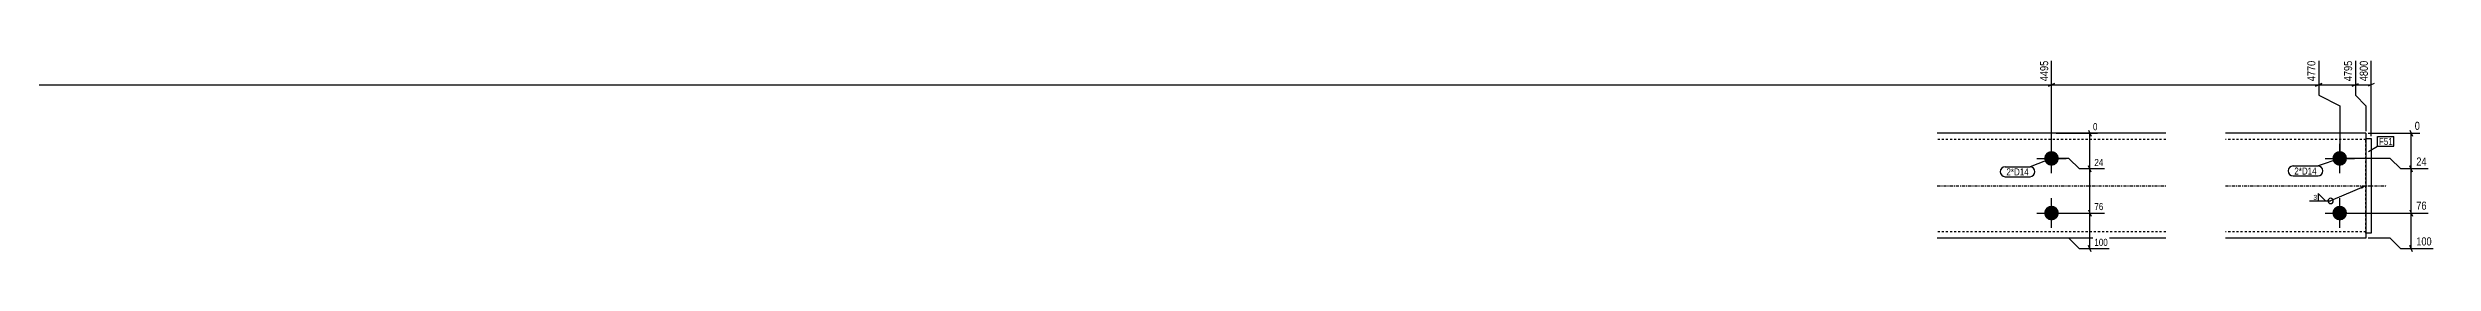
# Model space of a CAD drawing. Header units: millimetres. Extents: x 5 to 25799, y 5 to 1550.
# Drawn here: x 2644 to 4920, y 5 to 188 of the extents above; entities that cross this region are included whole.
import ezdxf

# ---------------------------------------------------------------- set-up
doc = ezdxf.new("R2010")
doc.units = ezdxf.units.MM
doc.linetypes.add('DXK_LINE_DOT2', pattern=[3.9198, 1.9599, -1.9599])
doc.linetypes.add('DXK_LINE_DOT3', pattern=[5.9187, 2.979, -0.9799, 0.9799, -0.9799])
for name, color, linetype in [('MÅLSÆTNING', 7, 'Continuous'), ('STÅL', 7, 'Continuous'), ('TEKST', 7, 'Continuous')]:
    doc.layers.add(name, color=color, linetype=linetype)
doc.styles.add('Arial Narrow', font='ARIALN.TTF', dxfattribs={"height": 0.2})

msp = doc.modelspace()

# ---------------------------------------------------------------- hatches: boundary and pattern name
at = {"layer": 'STÅL', "linetype": 'Continuous'}
for points in [[(4555.8, 100.8, -1), (4555.8, 86.8, -1)], [(4830.8, 100.8, -1), (4830.8, 86.8, -1)], [(4555.8, 48.8, -1), (4555.8, 34.8, -1)], [(4830.8, 48.8, -1), (4830.8, 34.8, -1)]]:
    msp.add_hatch(color=96, dxfattribs=at).paths.add_polyline_path(points)
at = {"layer": 'TEKST', "linetype": 'Continuous'}
msp.add_hatch(color=3, dxfattribs=at).paths.add_polyline_path([(4850.7, 67), (4855.8, 67.8), (4851.7, 64.7)])

# ---------------------------------------------------------------- linework, layer by layer
at = {"layer": 'MÅLSÆTNING', "color": 7, "linetype": 'Continuous'}
for p, q in [((4555.8, 95.8), (4555.8, 186.7)), ((4555.8, 95.8), (4555.8, 186.7)), ((4810.8, 186.7), (4810.8, 153.8)), ((4845.8, 186.7), (4845.8, 153.8)), ((4860.8, 114.8), (4860.8, 186.7)), ((2485.8, 163.8), (4555.8, 163.8)), ((4558.8, 165), (4552.8, 162.6)), ((4552.8, 162.6), (4558.8, 165)), ((4555.8, 163.8), (4810.8, 163.8)), ((4807.8, 162.6), (4813.8, 165)), ((4842.8, 162.6), (4848.8, 165)), ((4845.8, 163.8), (4860.8, 163.8)), ((4863.8, 165), (4857.8, 162.6)), ((4810.8, 153.8), (4830.8, 143.8)), ((4810.8, 153.8), (4830.8, 143.8)), ((4830.8, 143.8), (4830.8, 95.8)), ((4830.8, 143.8), (4830.8, 95.8)), ((4845.8, 153.8), (4855.8, 143.8)), ((4845.8, 153.8), (4855.8, 143.8)), ((4855.8, 143.8), (4855.8, 119.8)), ((4855.8, 143.8), (4855.8, 119.8)), ((4560.4, 117.8), (4599.7, 117.8)), ((4591.2, 120.8), (4593.6, 114.8)), ((4592.4, 83.8), (4592.4, 117.8)), ((4857.8, 117.8), (4907.3, 117.8)), ((4897.8, 120.8), (4900.2, 114.8)), ((4899, 83.8), (4899, 117.8)), ((4572.4, 93.8), (4557.8, 93.8)), ((4572.4, 93.8), (4557.8, 93.8)), ((4582.4, 83.8), (4572.4, 93.8)), ((4582.4, 83.8), (4572.4, 93.8)), ((4879, 93.8), (4832.8, 93.8)), ((4879, 93.8), (4832.8, 93.8)), ((4889, 83.8), (4879, 93.8)), ((4889, 83.8), (4879, 93.8)), ((4606.5, 83.8), (4582.4, 83.8)), ((4606.5, 83.8), (4582.4, 83.8)), ((4593.6, 80.8), (4591.2, 86.8)), ((4593.6, 80.8), (4591.2, 86.8)), ((4915.1, 83.8), (4889, 83.8)), ((4915.1, 83.8), (4889, 83.8)), ((4900.2, 80.8), (4897.8, 86.8)), ((4900.2, 80.8), (4897.8, 86.8)), ((4899, 41.8), (4899, 83.8)), ((4557.8, 41.8), (4606.5, 41.8)), ((4591.2, 44.8), (4593.6, 38.8)), ((4592.4, 7.8), (4592.4, 41.8)), ((4832.8, 41.8), (4915.1, 41.8)), ((4832.8, 41.8), (4915.1, 41.8)), ((4897.8, 44.8), (4900.2, 38.8)), ((4897.8, 44.8), (4900.2, 38.8)), ((4899, 7.8), (4899, 41.8)), ((4572.4, 17.8), (4561.3, 17.8)), ((4582.4, 7.8), (4572.4, 17.8)), ((4610.8, 7.8), (4582.4, 7.8)), ((4593.6, 4.8), (4591.2, 10.8)), ((4879, 17.8), (4857.8, 17.8)), ((4889, 7.8), (4879, 17.8)), ((4919.9, 7.8), (4889, 7.8)), ((4900.2, 4.8), (4897.8, 10.8))]:
    msp.add_line(p, q, dxfattribs=at)
at = {"layer": 'STÅL', "color": 2, "linetype": 'Continuous'}
for p, q in [((4664.8, 117.8), (4446.8, 117.8)), ((4855.8, 117.8), (4721.8, 117.8)), ((4855.8, 117.8), (4855.8, 116.9)), ((4855.8, 116.9), (4855.8, 114.3)), ((4855.8, 114.3), (4855.8, 17.8)), ((4855.8, 112.8), (4860.8, 112.8)), ((4860.8, 112.8), (4860.8, 22.8)), ((4860.8, 22.8), (4855.8, 22.8)), ((4664.8, 17.8), (4446.8, 17.8)), ((4855.8, 17.8), (4721.8, 17.8))]:
    msp.add_line(p, q, dxfattribs=at)
at = {"layer": 'STÅL', "color": 7, "linetype": 'DXK_LINE_DOT2'}
for p, q in [((4664.8, 111.8), (4446.8, 111.8)), ((4855.8, 111.8), (4721.8, 111.8)), ((4855.8, 22.8), (4855.8, 112.8)), ((4664.8, 23.8), (4446.8, 23.8)), ((4855.8, 23.8), (4721.8, 23.8))]:
    msp.add_line(p, q, dxfattribs=at)
at = {"layer": 'STÅL', "color": 96, "linetype": 'Continuous'}
for p, q in [((4541.8, 93.8), (4569.8, 93.8)), ((4555.8, 79.8), (4555.8, 107.8)), ((4816.8, 93.8), (4844.8, 93.8)), ((4830.8, 79.8), (4830.8, 107.8)), ((4555.8, 27.8), (4555.8, 55.8)), ((4830.8, 27.8), (4830.8, 55.8)), ((4541.8, 41.8), (4569.8, 41.8)), ((4816.8, 41.8), (4844.8, 41.8))]:
    msp.add_line(p, q, dxfattribs=at)
at = {"layer": 'STÅL', "color": 7, "linetype": 'DXK_LINE_DOT3'}
for p, q in [((4446.8, 67.8), (4664.8, 67.8)), ((4721.8, 67.8), (4875.8, 67.8))]:
    msp.add_line(p, q, dxfattribs=at)
at = {"layer": 'TEKST', "color": 3, "linetype": 'Continuous'}
msp.add_line((4855.8, 67.8), (4822.1, 53.3), dxfattribs=at)
msp.add_arc((4822.1, 53.3), 2.5, 270, 90, dxfattribs=at)

# ---------------------------------------------------------------- next in the draw order: wipeouts: each hides what was drawn before it
at = {"color": 0, "linetype": 'Continuous'}
for points in [[(4554.2, 188.3), (4543, 188.3), (4543, 165.6), (4554.2, 165.6)], [(4809.2, 188.3), (4798, 188.3), (4798, 165.6), (4809.2, 165.6)], [(4859.2, 188.3), (4848, 188.3), (4848, 165.6), (4859.2, 165.6)], [(4601.1, 119.2), (4601.1, 129), (4594, 129), (4594, 119.2)], [(4908.9, 119.4), (4908.9, 130.6), (4900.8, 130.6), (4900.8, 119.4)], [(4915.2, 85.4), (4915.2, 96.6), (4902.3, 96.6), (4902.3, 85.4)], [(4606.6, 43.2), (4606.6, 53), (4595.3, 53), (4595.3, 43.2)], [(4915.2, 43.4), (4915.2, 54.6), (4902.3, 54.6), (4902.3, 43.4)], [(4610.9, 9.2), (4610.9, 19), (4595.3, 19), (4595.3, 9.2)], [(4920.1, 9.4), (4920.1, 20.6), (4902.3, 20.6), (4902.3, 9.4)]]:
    msp.add_wipeout(points, dxfattribs=at).dxf.layer = 'MÅLSÆTNING'
at = {"color": 0}
for points in [[(4881.4, 106.5), (4881.4, 113.5), (4868.2, 113.5), (4868.2, 106.5)], [(4534.1, 77.6), (4534.1, 84.6), (4512.8, 84.6), (4512.8, 77.6)], [(4808.9, 78.4), (4808.9, 85.4), (4787.5, 85.4), (4787.5, 78.4)], [(4809, 53.9), (4809, 59.7), (4805.2, 59.7), (4805.2, 53.9)]]:
    msp.add_wipeout(points, dxfattribs=at).dxf.layer = 'TEKST'

# ---------------------------------------------------------------- next in the draw order: linework, layer by layer
at = {"layer": 'MÅLSÆTNING', "color": 7, "linetype": 'Continuous'}
for p, q in [((4810.8, 186.7), (4810.8, 153.8)), ((4845.8, 186.7), (4845.8, 153.8)), ((4813.8, 165), (4807.8, 162.6)), ((4810.8, 163.8), (4845.8, 163.8)), ((4842.8, 162.6), (4848.8, 165)), ((4592.4, 41.8), (4592.4, 83.8)), ((4557.8, 41.8), (4606.5, 41.8)), ((4591.2, 44.8), (4593.6, 38.8))]:
    msp.add_line(p, q, dxfattribs=at)
at = {"layer": 'TEKST', "color": 3, "linetype": 'Continuous'}
for p, q in [((4802.1, 53.3), (4822.1, 53.3)), ((4817.2, 53.3), (4810.1, 60.4)), ((4810.1, 60.4), (4810.1, 53.3)), ((4810.1, 53.3), (4817.2, 53.3))]:
    msp.add_line(p, q, dxfattribs=at)
msp.add_arc((4822.1, 53.3), 2.5, 90, 270, dxfattribs=at)

# ---------------------------------------------------------------- next in the draw order: texts
at = {"layer": 'MÅLSÆTNING', "color": 3, "linetype": 'Continuous', "style": 'Arial Narrow'}
for s, p in [('4495', (4552.6, 167.2)), ('4770', (4807.6, 167.2)), ('4800', (4857.6, 167.2))]:
    msp.add_text(s, height=7.64, rotation=90.0002, dxfattribs=at).set_placement(p)
for s, height, p in [('0', 6.68, (4595.4, 120.6)), ('0', 7.64, (4902.4, 121)), ('24', 7.64, (4903.9, 87)), ('76', 6.68, (4596.7, 44.6)), ('76', 7.64, (4903.9, 45)), ('100', 6.68, (4596.7, 10.6)), ('100', 7.64, (4903.9, 11))]:
    msp.add_text(s, height=height, dxfattribs=at).set_placement(p)
at = {"layer": 'TEKST', "color": 3, "style": 'Arial Narrow'}
msp.add_text('3', height=4.77, dxfattribs=at).set_placement((4805.6, 54.3))

# ---------------------------------------------------------------- next in the draw order: wipeouts: each hides what was drawn before it
at = {"color": 0}
for points in [[(4881.4, 106.5), (4881.4, 113.5), (4868.2, 113.5), (4868.2, 106.5)], [(4534.1, 77.6), (4534.1, 84.6), (4512.8, 84.6), (4512.8, 77.6)], [(4808.9, 78.4), (4808.9, 85.4), (4787.5, 85.4), (4787.5, 78.4)]]:
    msp.add_wipeout(points, dxfattribs=at).dxf.layer = 'TEKST'

# ---------------------------------------------------------------- next in the draw order: linework, layer by layer
at = {"layer": 'TEKST', "color": 7, "linetype": 'Continuous'}
for p, q in [((4867, 114.7), (4882.6, 114.7)), ((4867, 105.3), (4867, 114.7)), ((4882.6, 105.3), (4882.6, 114.7)), ((4555.8, 93.8), (4535.3, 85.8)), ((4830.8, 93.8), (4810.1, 86.6)), ((4858.3, 100.3), (4867, 105.3)), ((4867, 105.3), (4882.6, 105.3)), ((4511.6, 85.8), (4535.3, 85.8)), ((4511.6, 76.4), (4535.3, 76.4)), ((4786.3, 86.6), (4810.1, 86.6)), ((4786.3, 77.2), (4810.1, 77.2))]:
    msp.add_line(p, q, dxfattribs=at)
for centre, start, end in [((4511.6, 81.1), 90, 270), ((4535.3, 81.1), 270, 90), ((4786.3, 81.9), 90, 270), ((4810.1, 81.9), 270, 90)]:
    msp.add_arc(centre, 4.7, start, end, dxfattribs=at)

# ---------------------------------------------------------------- next in the draw order: texts
at = {"layer": 'TEKST', "color": 3, "style": 'Arial Narrow'}
for s, p in [('F51', (4868.2, 106.5)), ('2*D14', (4512.8, 77.6)), ('2*D14', (4787.5, 78.4))]:
    msp.add_text(s, height=6.68, dxfattribs=at).set_placement(p)

# ---------------------------------------------------------------- next in the draw order: wipeouts: each hides what was drawn before it
at = {"color": 0, "linetype": 'Continuous'}
for points in [[(4844.2, 188.3), (4833, 188.3), (4833, 165.6), (4844.2, 165.6)], [(4606.6, 85.2), (4606.6, 95), (4595.3, 95), (4595.3, 85.2)]]:
    msp.add_wipeout(points, dxfattribs=at).dxf.layer = 'MÅLSÆTNING'

# ---------------------------------------------------------------- next in the draw order: texts
at = {"layer": 'MÅLSÆTNING', "color": 3, "linetype": 'Continuous', "style": 'Arial Narrow'}
msp.add_text('4795', height=7.64, rotation=90.0002, dxfattribs=at).set_placement((4842.6, 167.2))
msp.add_text('24', height=6.68, dxfattribs=at).set_placement((4596.7, 86.6))

doc.saveas('drawing.dxf')
